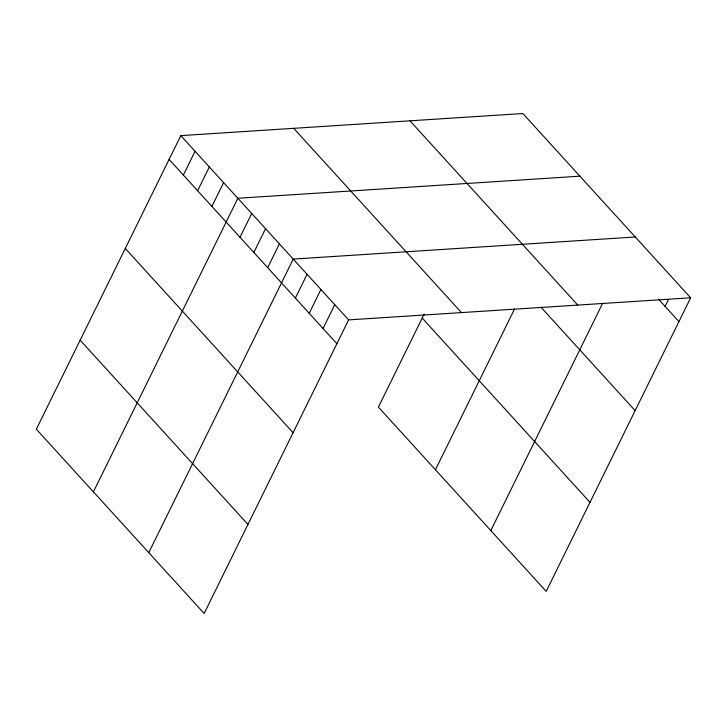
<?xml version="1.0" encoding="UTF-8"?>
<svg xmlns="http://www.w3.org/2000/svg" width="727" height="727" viewBox="0 0 727 727"><rect width="100%" height="100%" fill="white"/><g stroke="black" fill="none" stroke-linecap="round" stroke-linejoin="round"><path stroke-width="1.09" d="M690.65 297.797L522.849 113.53L180.805 135.622L36.35 429.203L204.151 613.47L348.606 319.889L690.65 297.797L546.195 591.378L378.394 407.111L424.168 314.091M183.358 175.089L195.072 151.289M197.626 190.747L209.331 166.946M211.884 206.413L223.598 182.613M93.401 491.852L237.856 198.271L579.901 176.179M239.992 237.275L251.706 213.474M253.832 252.478L265.546 228.678M267.681 267.681L279.386 243.881M148.771 552.665L293.235 259.085L635.28 236.984M295.362 298.088L307.076 274.288M309.211 313.282L320.916 289.482M323.052 328.486L334.765 304.686M435.446 469.76L514.571 308.948M490.816 530.565L602.656 303.277M665.096 306.394L668.513 299.451M658.535 299.188L678.936 321.598M409.983 120.818L577.774 305.086M541.142 307.412L635.134 410.619M293.681 128.334L461.481 312.601M422.205 318.081L589.997 502.348M180.805 135.622L348.606 319.889M169.1 159.422L336.892 343.689M125.289 248.452L293.09 432.719M80.161 340.181L247.952 524.44"/></g></svg>
